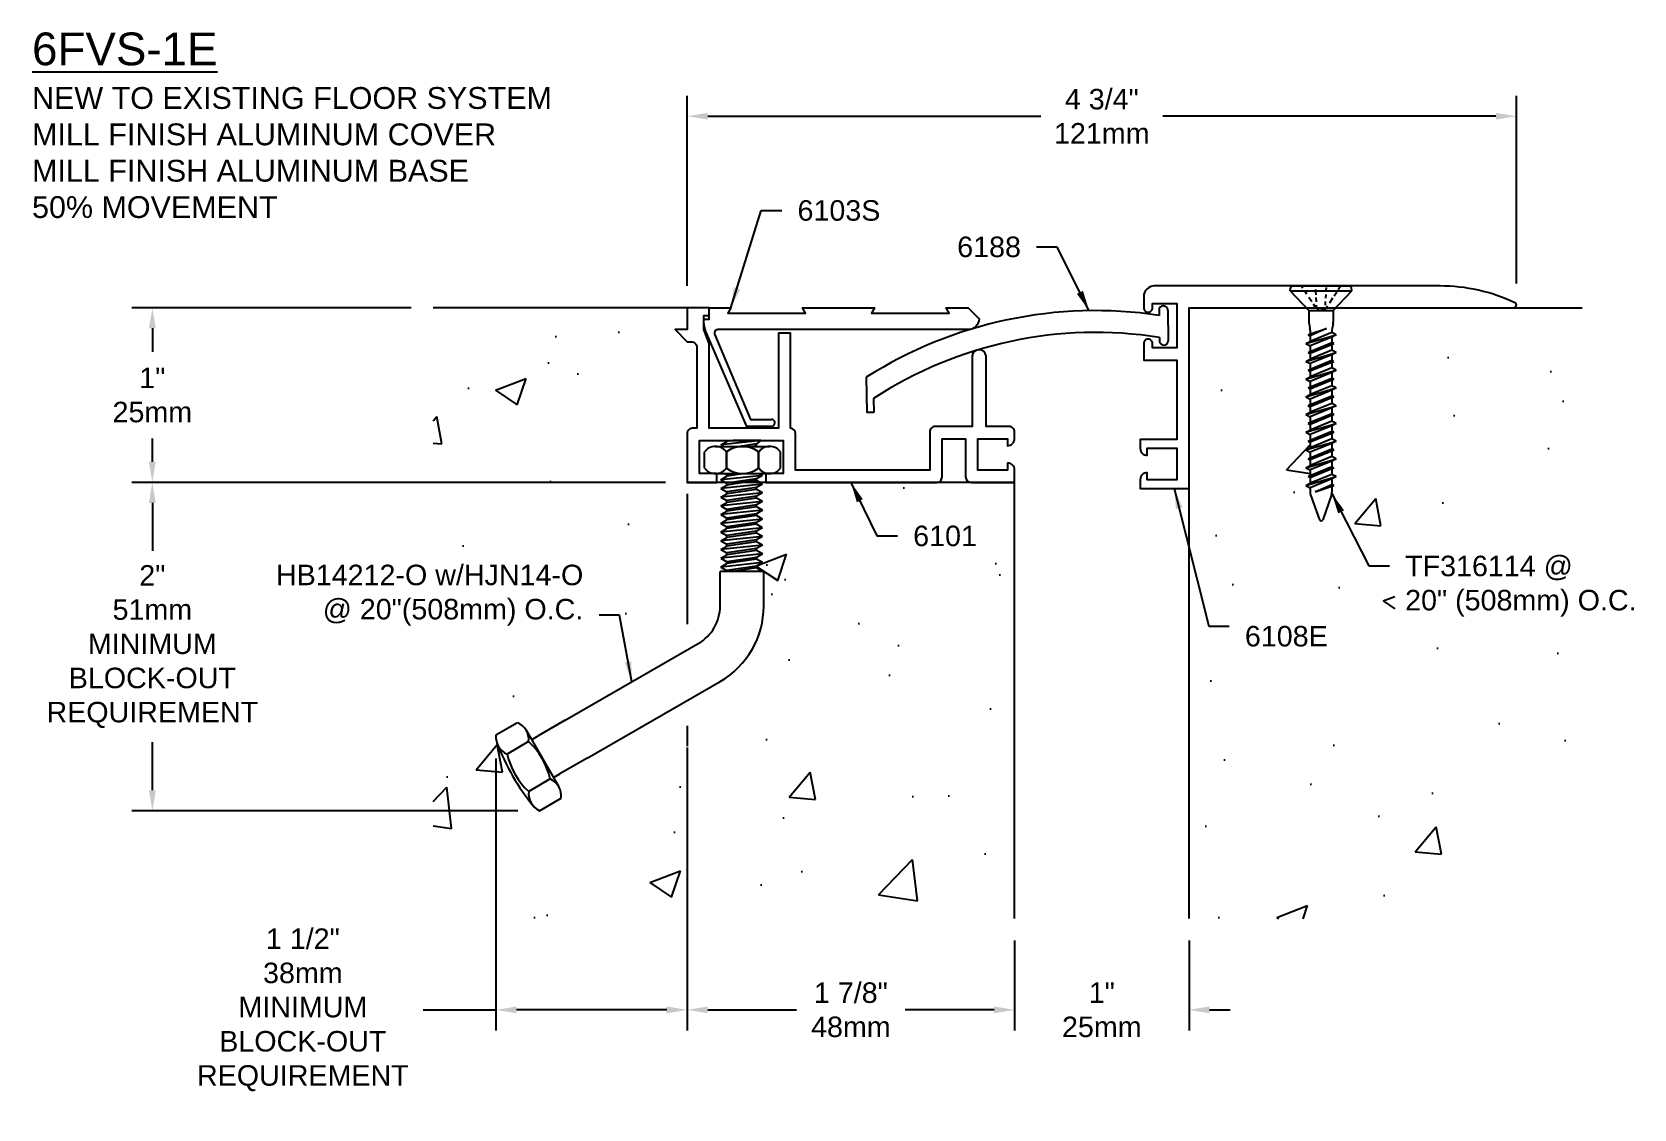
# Model space of a CAD drawing. Header units: inches. Extents: x 25.51 to 34.69, y 8.55 to 14.72.
import ezdxf

# ---------------------------------------------------------------- set-up
doc = ezdxf.new("R2010")
doc.units = ezdxf.units.IN
doc.header["$MEASUREMENT"] = 0
for name, color, linetype in [('Anchors', 4, 'Continuous'), ('Conditions', 1, 'Continuous'), ('Dimensions', 3, 'Continuous'), ('Metals', 7, 'Continuous'), ('Text', 2, 'Continuous')]:
    doc.layers.add(name, color=color, linetype=linetype)
doc.styles.add('arial', font='arial.ttf')
doc.styles.get("Standard").update_dxf_attribs({"font": 'arial.ttf'})
doc.dimstyles.get("Standard").update_dxf_attribs({"dimtxt": 0.1175, "dimasz": 0.1175, "dimexe": 0.1175, "dimexo": 0.125, "dimgap": 0.09, "dimtad": 0, "dimtih": 1, "dimtoh": 1, "dimdec": 4, "dimzin": 0, "dimdsep": 46, "dimlunit": 4, "dimtxsty": 'Standard', "dimcen": 0.09, "dimadec": 0, "dimazin": 0, "dimtfac": 1, "dimtdec": 4, "dimtofl": 0, "dimtmove": 0, "dimatfit": 3, "dimfxl": 0, "dimfrac": 2, "dimtolj": 1, "dimtzin": 0, "dimarcsym": 0})

# ---------------------------------------------------------------- blocks, each defined once
blk = doc.blocks.new('6188')
for p, q in [((0.3965, 0.1141), (0.3965, 0.0841)), ((0.4205, 0.1381), (0.4225, 0.1381)), ((0.4465, 0.1141), (0.4465, -0.0629)), ((0.3965, -0.0427), (0.3965, -0.0629)), ((0.4205, -0.0869), (0.4225, -0.0869)), ((-1.2865, -0.2458), (-1.2865, -0.448)), ((-1.2465, -0.448), (-1.2865, -0.448)), ((-1.2465, -0.3682), (-1.2465, -0.448))]:
    blk.add_line(p, q)
for centre, radius, start, end in [((-0.0035, -2.333), 2.45, 80.60352, 121.57898), ((0.4205, 0.1141), 0.024, 90, 180), ((0.4225, 0.1141), 0.024, 0, 90), ((-0.0035, -2.333), 2.325, 80.09337, 122.31839), ((0.4205, -0.0629), 0.024, 180, 270), ((0.4225, -0.0629), 0.024, 270, 0)]:
    blk.add_arc(centre, radius, start, end)
blk = doc.blocks.new('6103S')
blk.add_lwpolyline([(-0.407, -0.2854), (-0.5489, -0.2854), (-0.7652, 0.2181, -0.131528), (-0.7944, 0.3275), (-0.7944, 0.3288), (-0.7644, 0.3288), (-0.7644, 0.3938), (-0.6394, 0.3938), (-0.6568, 0.3638), (-0.2111, 0.3638), (-0.2284, 0.3938), (0.1836, 0.3938), (0.1662, 0.3638), (0.6119, 0.3638), (0.5946, 0.3938), (0.7196, 0.3938), (0.7826, 0.3308, -0.414214), (0.7206, 0.2688), (-0.7137, 0.2688, 0.577187), (-0.731, 0.2388), (-0.5266, -0.2454), (-0.4066, -0.2454)], format="xyb")
blk.add_arc((-0.4069, -0.2654), 0.02, 269.65196, 89.15988)
blk = doc.blocks.new('HJN14')
for p, q in [((-0.155, 0), (0.155, 0)), ((-0.2175, -0.1242), (-0.2175, -0.032)), ((-0.0925, -0.1242), (-0.0925, -0.032)), ((0.0925, -0.1242), (0.0925, -0.032)), ((0.2175, -0.1242), (0.2175, -0.032)), ((-0.155, -0.1562), (0.155, -0.1562))]:
    blk.add_line(p, q)
for centre, radius, start, end in [((-0.155, -0.077), 0.077, 35.77511, 144.22489), ((0, -0.1497), 0.1497, 51.83429, 128.16571), ((0.155, -0.077), 0.077, 35.77511, 144.22489), ((-0.155, -0.0792), 0.077, 215.77511, 324.22489), ((0, -0.0066), 0.1497, 231.83429, 308.16571), ((0.155, -0.0792), 0.077, 215.77511, 324.22489)]:
    blk.add_arc(centre, radius, start, end)
blk = doc.blocks.new('*D4')
at = {"layer": 'Defpoints', "color": 0}
for p in [(31.1403, 9.6443), (32.1403, 9.6443), (31.1403, 9.1216)]:
    blk.add_point(p, dxfattribs=at)
at = {"layer": 'Dimensions', "color": 0, "lineweight": -2}
for p, q in [((31.1403, 9.5193), (31.1403, 9.0041)), ((32.1403, 9.5193), (32.1403, 9.0041)), ((31.0228, 9.1216), (30.9053, 9.1216)), ((32.2578, 9.1216), (32.3753, 9.1216))]:
    blk.add_line(p, q, dxfattribs=at)
at = {"layer": 'Dimensions', "color": 0}
for points in [[(31.0228, 9.1412), (31.0228, 9.102), (31.1403, 9.1216)], [(32.2578, 9.1412), (32.2578, 9.102), (32.1403, 9.1216)]]:
    blk.add_solid(points, dxfattribs=at)
at = {"layer": 'Dimensions', "color": 0, "insert": (31.6403, 9.1216), "char_height": 0.1175, "attachment_point": 5}
blk.add_mtext('\\A1;1"\\P25mm', dxfattribs=at)
blk = doc.blocks.new('*D5')
at = {"layer": 'Defpoints', "color": 0}
for p in [(29.2653, 10.7492), (31.1403, 9.6443), (31.1403, 9.1216)]:
    blk.add_point(p, dxfattribs=at)
at = {"layer": 'Dimensions', "color": 0, "lineweight": -2}
for p, q in [((29.2653, 10.6242), (29.2653, 9.0041)), ((31.1403, 9.5193), (31.1403, 9.0041)), ((29.3828, 9.1216), (29.8911, 9.1216)), ((31.0228, 9.1216), (30.5145, 9.1216))]:
    blk.add_line(p, q, dxfattribs=at)
at = {"layer": 'Dimensions', "color": 0}
for points in [[(29.3828, 9.1412), (29.3828, 9.102), (29.2653, 9.1216)], [(31.0228, 9.1412), (31.0228, 9.102), (31.1403, 9.1216)]]:
    blk.add_solid(points, dxfattribs=at)
at = {"layer": 'Dimensions', "color": 0, "insert": (30.2028, 9.1216), "char_height": 0.1175, "attachment_point": 5}
blk.add_mtext('\\A1;1 7/8"\\P48mm', dxfattribs=at)
blk = doc.blocks.new('*D6')
at = {"layer": 'Defpoints', "color": 0}
for p in [(29.2653, 10.7492), (28.1693, 10.687), (28.1693, 9.1216)]:
    blk.add_point(p, dxfattribs=at)
at = {"layer": 'Dimensions', "color": 0, "lineweight": -2}
for p, q in [((28.1693, 10.562), (28.1693, 9.0041)), ((29.2653, 10.6242), (29.2653, 9.0041)), ((27.7516, 9.1216), (28.1693, 9.1216)), ((29.1478, 9.1216), (28.2868, 9.1216))]:
    blk.add_line(p, q, dxfattribs=at)
at = {"layer": 'Dimensions', "color": 0}
for points in [[(28.2868, 9.1412), (28.2868, 9.102), (28.1693, 9.1216)], [(29.1478, 9.1412), (29.1478, 9.102), (29.2653, 9.1216)]]:
    blk.add_solid(points, dxfattribs=at)
at = {"layer": 'Dimensions', "color": 0, "insert": (27.0632, 9.1216), "char_height": 0.1175, "attachment_point": 5}
blk.add_mtext('\\A1;1 1/2"\\P38mm\\PMINIMUM\\PBLOCK-OUT\\PREQUIREMENT', dxfattribs=at)
blk = doc.blocks.new('*D7')
at = {"layer": 'Defpoints', "color": 0}
for p in [(26.201, 12.1443), (29.2653, 12.1443), (28.4193, 10.2624)]:
    blk.add_point(p, dxfattribs=at)
at = {"layer": 'Dimensions', "color": 0, "lineweight": -2}
for p, q in [((29.1403, 12.1443), (26.0835, 12.1443)), ((26.201, 12.0268), (26.201, 11.7509)), ((26.201, 10.3799), (26.201, 10.6558)), ((28.2943, 10.2624), (26.0835, 10.2624))]:
    blk.add_line(p, q, dxfattribs=at)
at = {"layer": 'Dimensions', "color": 0}
for points in [[(26.1814, 12.0268), (26.2206, 12.0268), (26.201, 12.1443)], [(26.1814, 10.3799), (26.2206, 10.3799), (26.201, 10.2624)]]:
    blk.add_solid(points, dxfattribs=at)
at = {"layer": 'Dimensions', "color": 0, "insert": (26.201, 11.2033), "char_height": 0.1175, "attachment_point": 5}
blk.add_mtext('\\A1;2"\\P51mm\\PMINIMUM\\PBLOCK-OUT\\PREQUIREMENT', dxfattribs=at)
blk = doc.blocks.new('*D8')
at = {"layer": 'Defpoints', "color": 0}
for p in [(27.8089, 13.1443), (26.201, 12.1443), (29.2653, 12.1443)]:
    blk.add_point(p, dxfattribs=at)
at = {"layer": 'Dimensions', "color": 0, "lineweight": -2}
for p, q in [((27.6839, 13.1443), (26.0835, 13.1443)), ((26.201, 13.0268), (26.201, 12.8925)), ((26.201, 12.2618), (26.201, 12.3962)), ((29.1403, 12.1443), (26.0835, 12.1443))]:
    blk.add_line(p, q, dxfattribs=at)
at = {"layer": 'Dimensions', "color": 0}
for points in [[(26.1814, 13.0268), (26.2206, 13.0268), (26.201, 13.1443)], [(26.1814, 12.2618), (26.2206, 12.2618), (26.201, 12.1443)]]:
    blk.add_solid(points, dxfattribs=at)
at = {"layer": 'Dimensions', "color": 0, "insert": (26.201, 12.6443), "char_height": 0.1175, "attachment_point": 5}
blk.add_mtext('\\A1;1"\\P25mm', dxfattribs=at)
blk = doc.blocks.new('*D9')
at = {"layer": 'Defpoints', "color": 0}
for p in [(29.2653, 14.242), (29.2653, 13.1443), (34.0153, 13.1593)]:
    blk.add_point(p, dxfattribs=at)
at = {"layer": 'Dimensions', "color": 0, "lineweight": -2}
for p, q in [((29.2653, 13.2693), (29.2653, 14.3595)), ((34.0153, 13.2843), (34.0153, 14.3595)), ((29.3828, 14.242), (31.2908, 14.242)), ((33.8978, 14.242), (31.9897, 14.242))]:
    blk.add_line(p, q, dxfattribs=at)
at = {"layer": 'Dimensions', "color": 0}
for points in [[(29.3828, 14.2616), (29.3828, 14.2225), (29.2653, 14.242)], [(33.8978, 14.2616), (33.8978, 14.2225), (34.0153, 14.242)]]:
    blk.add_solid(points, dxfattribs=at)
at = {"layer": 'Dimensions', "color": 0, "insert": (31.6403, 14.242), "char_height": 0.1175, "attachment_point": 5}
blk.add_mtext('\\A1;4 3/4"\\P121mm', dxfattribs=at)
blk = doc.blocks.new('HB14212HJN14')
for p, q in [((1.456, 1.6529), (1.2271, 1.6279)), ((1.2976, 1.6529), (1.2611, 1.6476)), ((1.456, 1.6529), (1.2976, 1.6529)), ((1.456, 1.6529), (1.4311, 1.6333)), ((1.1329, 1.4949), (1.1329, 1.5872)), ((1.1954, 1.6192), (1.5054, 1.6192)), ((1.2271, 1.6279), (1.2611, 1.6476)), ((1.2271, 1.6279), (1.2422, 1.6192)), ((1.2579, 1.5872), (1.2579, 1.4949)), ((1.4311, 1.6333), (1.3351, 1.6192)), ((1.4311, 1.6226), (1.4081, 1.6192)), ((1.4311, 1.6226), (1.4311, 1.6333)), ((1.4369, 1.6192), (1.4311, 1.6226)), ((1.4429, 1.5872), (1.4429, 1.4949)), ((1.5679, 1.4949), (1.5679, 1.5872)), ((1.1954, 1.4629), (1.5054, 1.4629)), ((1.4651, 1.4529), (1.2271, 1.4279)), ((1.2271, 1.4279), (1.2611, 1.4476)), ((1.2271, 1.4279), (1.2611, 1.4083)), ((1.4651, 1.4029), (1.2271, 1.3779)), ((1.2271, 1.3779), (1.2611, 1.3976)), ((1.2271, 1.3779), (1.2611, 1.3583)), ((1.2531, 1.4629), (1.2611, 1.4583)), ((1.3656, 1.4629), (1.2611, 1.4476)), ((1.2926, 1.4629), (1.2611, 1.4583)), ((1.2611, 1.4476), (1.2611, 1.4583)), ((1.4311, 1.4333), (1.2611, 1.4083)), ((1.4311, 1.4226), (1.2611, 1.3976)), ((1.2611, 1.3976), (1.2611, 1.4083)), ((1.4311, 1.3833), (1.2611, 1.3583)), ((1.4651, 1.4529), (1.4311, 1.4333)), ((1.4311, 1.4226), (1.4311, 1.4333)), ((1.4651, 1.4029), (1.4311, 1.4226)), ((1.4651, 1.4029), (1.4311, 1.3833)), ((1.4311, 1.3726), (1.4311, 1.3833)), ((1.4651, 1.4529), (1.4478, 1.4629)), ((1.4651, 1.3529), (1.2271, 1.3279)), ((1.2271, 1.3279), (1.2611, 1.3476)), ((1.2271, 1.3279), (1.2611, 1.3083)), ((1.4651, 1.3029), (1.2271, 1.2779)), ((1.2271, 1.2779), (1.2611, 1.2976)), ((1.4311, 1.3726), (1.2611, 1.3476)), ((1.2611, 1.3476), (1.2611, 1.3583)), ((1.4311, 1.3333), (1.2611, 1.3083)), ((1.4311, 1.3226), (1.2611, 1.2976)), ((1.2611, 1.2976), (1.2611, 1.3083)), ((1.4651, 1.3529), (1.4311, 1.3726)), ((1.4651, 1.3529), (1.4311, 1.3333)), ((1.4311, 1.3226), (1.4311, 1.3333)), ((1.4651, 1.3029), (1.4311, 1.3226)), ((1.4651, 1.3029), (1.4311, 1.2833)), ((1.2271, 1.2779), (1.2611, 1.2583)), ((1.4651, 1.2529), (1.2271, 1.2279)), ((1.2271, 1.2279), (1.2611, 1.2476)), ((1.2271, 1.2279), (1.2611, 1.2083)), ((1.4651, 1.2029), (1.2271, 1.1779)), ((1.2271, 1.1779), (1.2611, 1.1976)), ((1.4311, 1.2833), (1.2611, 1.2583)), ((1.4311, 1.2726), (1.2611, 1.2476)), ((1.2611, 1.2476), (1.2611, 1.2583)), ((1.4311, 1.2333), (1.2611, 1.2083)), ((1.4311, 1.2226), (1.2611, 1.1976)), ((1.2611, 1.1976), (1.2611, 1.2083)), ((1.4311, 1.2726), (1.4311, 1.2833)), ((1.4651, 1.2529), (1.4311, 1.2726)), ((1.4651, 1.2529), (1.4311, 1.2333)), ((1.4311, 1.2226), (1.4311, 1.2333)), ((1.4651, 1.2029), (1.4311, 1.2226)), ((1.4651, 1.2029), (1.4311, 1.1833)), ((1.2271, 1.1779), (1.2611, 1.1583)), ((1.4651, 1.1529), (1.2271, 1.1279)), ((1.2271, 1.1279), (1.2611, 1.1476)), ((1.2271, 1.1279), (1.2611, 1.1083)), ((1.4651, 1.1029), (1.2271, 1.0779)), ((1.4311, 1.1833), (1.2611, 1.1583)), ((1.4311, 1.1726), (1.2611, 1.1476)), ((1.2611, 1.1476), (1.2611, 1.1583)), ((1.4311, 1.1333), (1.2611, 1.1083)), ((1.4311, 1.1226), (1.2611, 1.0976)), ((1.2611, 1.0976), (1.2611, 1.1083)), ((1.4311, 1.1726), (1.4311, 1.1833)), ((1.4651, 1.1529), (1.4311, 1.1726)), ((1.4651, 1.1529), (1.4311, 1.1333)), ((1.4311, 1.1226), (1.4311, 1.1333)), ((1.4651, 1.1029), (1.4311, 1.1226)), ((1.4651, 1.1029), (1.4311, 1.0833)), ((1.2271, 1.0779), (1.2611, 1.0976)), ((1.2271, 1.0779), (1.2611, 1.0583)), ((1.4651, 1.0529), (1.2271, 1.0279)), ((1.2271, 1.0279), (1.2611, 1.0476)), ((1.2271, 1.0279), (1.2611, 1.0083)), ((1.4311, 1.0833), (1.2611, 1.0583)), ((1.4311, 1.0726), (1.2611, 1.0476)), ((1.2611, 1.0476), (1.2611, 1.0583)), ((1.4311, 1.0333), (1.2611, 1.0083)), ((1.4311, 1.0226), (1.2611, 0.9976)), ((1.4311, 1.0726), (1.4311, 1.0833)), ((1.4651, 1.0529), (1.4311, 1.0726)), ((1.4651, 1.0529), (1.4311, 1.0333)), ((1.4311, 1.0226), (1.4311, 1.0333)), ((1.4651, 1.0029), (1.4311, 1.0226)), ((1.4651, 1.0029), (1.2271, 0.9779)), ((1.2271, 0.9779), (1.2611, 0.9976)), ((1.2271, 0.9779), (1.2611, 0.9583)), ((1.4651, 0.9529), (1.2271, 0.9279)), ((1.2271, 0.9279), (1.2611, 0.9476)), ((1.2271, 0.9279), (1.2611, 0.9083)), ((1.2611, 0.9976), (1.2611, 1.0083)), ((1.4311, 0.9833), (1.2611, 0.9583)), ((1.4311, 0.9726), (1.2611, 0.9476)), ((1.2611, 0.9476), (1.2611, 0.9583)), ((1.4311, 0.9333), (1.2611, 0.9083)), ((1.4311, 0.9226), (1.2977, 0.903)), ((1.4651, 1.0029), (1.4311, 0.9833)), ((1.4311, 0.9726), (1.4311, 0.9833)), ((1.4651, 0.9529), (1.4311, 0.9726)), ((1.4651, 0.9529), (1.4311, 0.9333)), ((1.4311, 0.9226), (1.4311, 0.9333)), ((1.4651, 0.9029), (1.4311, 0.9226)), ((1.2222, 0.7052), (1.2223, 0.9029)), ((1.4723, 0.903), (1.2223, 0.9029)), ((1.2611, 0.9029), (1.2611, 0.9083)), ((1.4722, 0.705), (1.4723, 0.903)), ((0.3348, 0.0495), (1.097, 0.4888)), ((0.4597, -0.1671), (1.2219, 0.2722)), ((0.062, 0.0357), (-0.062, -0.0357)), ((0.3348, 0.0495), (0.1799, -0.0399)), ((0.1249, -0.0714), (0.0018, -0.1446)), ((0.1114, -0.0076), (0.2982, -0.3315)), ((0.1425, -0.0614), (0.1799, -0.0399)), ((0.4597, -0.1671), (0.3047, -0.2565)), ((0.2673, -0.278), (0.3047, -0.2565)), ((0.2486, -0.286), (0.1254, -0.3592)), ((0.1877, -0.4689), (0.3117, -0.3975))]:
    blk.add_line(p, q)
for centre, radius, start, end in [((1.1954, 1.5422), 0.077, 35.77511, 144.22489), ((1.3504, 1.4695), 0.1497, 51.83429, 128.16571), ((1.5054, 1.5422), 0.077, 35.77511, 144.22489), ((1.1954, 1.54), 0.077, 215.77511, 324.22489), ((1.3504, 1.6126), 0.1497, 231.83429, 308.16571), ((1.5054, 1.54), 0.077, 215.77511, 324.22489), ((0.9722, 0.7054), 0.25, 299.96034, 359.96034), ((0.9722, 0.7054), 0.5, 299.96034, 359.96034), ((0.0213, -0.06), 0.1042, 353.70878, 66.65518), ((0.0483, -0.0443), 0.1106, 175.55756, 245.11015), ((1.1558, 0.3777), 1.2956, 200.62092, 219.29976), ((-0.1729, -0.386), 0.4333, 13.35566, 46.56503), ((0.4233, -0.0445), 0.4333, 193.35566, 226.56503), ((0.2356, -0.3692), 0.1106, 174.81053, 244.36312), ((0.2029, -0.3854), 0.1094, 353.656, 65.30408)]:
    blk.add_arc(centre, radius, start, end)
blk = doc.blocks.new('TF-316114')
for p, q in [((-0.1634, 0), (0.1634, 0)), ((-0.1042, -0.0127), (-0.1125, 0)), ((-0.1762, -0.0285), (-0.1747, -0.0103)), ((-0.1762, -0.0285), (0.1762, -0.0285)), ((-0.1762, -0.0285), (-0.0698, -0.141)), ((-0.0815, -0.0472), (-0.0915, -0.0321)), ((-0.0533, -0.0902), (-0.0691, -0.0662)), ((-0.0308, -0.0055), (-0.0311, -0.0002)), ((-0.0297, -0.0263), (-0.0301, -0.0195)), ((-0.0284, -0.051), (-0.0294, -0.0323)), ((-0.0263, -0.091), (-0.0277, -0.065)), ((0.0253, -0.1104), (0.0264, -0.0896)), ((0.0274, -0.0703), (0.0286, -0.0479)), ((0.0297, -0.0255), (0.0306, -0.0085)), ((0.0662, -0.0707), (0.0485, -0.0976)), ((0.0698, -0.141), (0.1762, -0.0285)), ((0.0898, -0.0346), (0.0746, -0.0579)), ((0.1095, -0.0045), (0.0979, -0.0223)), ((0.1762, -0.0285), (0.1747, -0.0103)), ((-0.0698, -0.141), (0.0698, -0.141)), ((-0.0698, -0.141), (-0.0698, -0.2081)), ((-0.0307, -0.1248), (-0.0441, -0.1044)), ((-0.0245, -0.1261), (-0.0253, -0.1097)), ((-0.024, -0.135), (-0.0107, -0.135)), ((-0.0018, -0.135), (0.0183, -0.135)), ((0.0373, -0.1147), (0.024, -0.135)), ((0.024, -0.135), (0.0245, -0.1246)), ((0.0698, -0.141), (0.0698, -0.2081)), ((-0.0737, -0.2796), (0.0321, -0.2431)), ((-0.0737, -0.2796), (-0.0623, -0.2734)), ((-0.0687, -0.2177), (-0.0633, -0.2437)), ((-0.0623, -0.2734), (0.0321, -0.2431)), ((0.0321, -0.2431), (-0.0623, -0.2858)), ((-0.0623, -0.2533), (-0.0623, -0.2734)), ((0.0622, -0.2667), (-0.0623, -0.3175)), ((0.0622, -0.2533), (0.0622, -0.2667)), ((0.0862, -0.2796), (0.0622, -0.2667)), ((0.0687, -0.2177), (0.0633, -0.2437)), ((-0.0863, -0.3304), (0.0862, -0.2796)), ((-0.0863, -0.3304), (-0.0623, -0.3175)), ((-0.0863, -0.3304), (-0.0623, -0.3433)), ((-0.0737, -0.2796), (-0.0623, -0.2858)), ((-0.0737, -0.3812), (0.0737, -0.3304)), ((-0.0623, -0.2858), (-0.0623, -0.3175)), ((0.0622, -0.2925), (-0.0623, -0.3433)), ((-0.0623, -0.375), (0.0622, -0.3242)), ((0.0622, -0.3365), (-0.0623, -0.3873)), ((-0.0623, -0.3433), (-0.0623, -0.375)), ((0.0622, -0.2925), (0.0622, -0.3242)), ((0.0737, -0.3304), (0.0622, -0.3242)), ((0.0737, -0.3304), (0.0622, -0.3365)), ((0.0622, -0.3365), (0.0622, -0.3682)), ((0.0862, -0.2796), (0.0622, -0.2925)), ((-0.0863, -0.4319), (0.0862, -0.3812)), ((-0.0863, -0.4319), (-0.0623, -0.419)), ((-0.0863, -0.4319), (-0.0623, -0.4449)), ((-0.0737, -0.3812), (-0.0623, -0.375)), ((-0.0737, -0.3812), (-0.0623, -0.3873)), ((-0.0737, -0.4827), (0.0737, -0.4319)), ((0.0622, -0.3682), (-0.0623, -0.419)), ((-0.0623, -0.3873), (-0.0623, -0.419)), ((0.0622, -0.3941), (-0.0623, -0.4449)), ((-0.0623, -0.4766), (0.0622, -0.4258)), ((0.0622, -0.4381), (-0.0623, -0.4889)), ((-0.0623, -0.4449), (-0.0623, -0.4766)), ((0.0862, -0.3812), (0.0622, -0.3682)), ((0.0862, -0.3812), (0.0622, -0.3941)), ((0.0622, -0.3941), (0.0622, -0.4258)), ((0.0737, -0.4319), (0.0622, -0.4258)), ((0.0737, -0.4319), (0.0622, -0.4381)), ((0.0622, -0.4381), (0.0622, -0.4698)), ((-0.0863, -0.5335), (0.0862, -0.4827)), ((-0.0863, -0.5335), (-0.0623, -0.5206)), ((-0.0863, -0.5335), (-0.0623, -0.5464)), ((-0.0737, -0.4827), (-0.0623, -0.4766)), ((-0.0737, -0.4827), (-0.0623, -0.4889)), ((-0.0737, -0.5843), (0.0737, -0.5335)), ((0.0622, -0.4698), (-0.0623, -0.5206)), ((-0.0623, -0.4889), (-0.0623, -0.5206)), ((0.0622, -0.4956), (-0.0623, -0.5464)), ((-0.0623, -0.5781), (0.0622, -0.5273)), ((0.0622, -0.5397), (-0.0623, -0.5904)), ((-0.0623, -0.5464), (-0.0623, -0.5781)), ((0.0862, -0.4827), (0.0622, -0.4698)), ((0.0862, -0.4827), (0.0622, -0.4956)), ((0.0622, -0.4956), (0.0622, -0.5273)), ((0.0737, -0.5335), (0.0622, -0.5273)), ((0.0737, -0.5335), (0.0622, -0.5397)), ((0.0622, -0.5397), (0.0622, -0.5714)), ((-0.0863, -0.6351), (0.0862, -0.5843)), ((-0.0863, -0.6351), (-0.0623, -0.6221)), ((-0.0863, -0.6351), (-0.0623, -0.648)), ((-0.0737, -0.5843), (-0.0623, -0.5781)), ((-0.0737, -0.5843), (-0.0623, -0.5904)), ((-0.0737, -0.6858), (0.0737, -0.6351)), ((0.0622, -0.5714), (-0.0623, -0.6221)), ((-0.0623, -0.5904), (-0.0623, -0.6221)), ((0.0622, -0.5972), (-0.0623, -0.648)), ((-0.0623, -0.6797), (0.0622, -0.6289)), ((0.0622, -0.6412), (-0.0623, -0.692)), ((0.0862, -0.5843), (0.0622, -0.5714)), ((0.0862, -0.5843), (0.0622, -0.5972)), ((0.0622, -0.5972), (0.0622, -0.6289)), ((0.0737, -0.6351), (0.0622, -0.6289)), ((0.0737, -0.6351), (0.0622, -0.6412)), ((0.0622, -0.6412), (0.0622, -0.6729)), ((-0.0863, -0.7366), (0.0862, -0.6858)), ((-0.0863, -0.7366), (-0.0623, -0.7237)), ((-0.0737, -0.6858), (-0.0623, -0.6797)), ((-0.0737, -0.6858), (-0.0623, -0.692)), ((-0.0623, -0.648), (-0.0623, -0.6797)), ((0.0622, -0.6729), (-0.0623, -0.7237)), ((-0.0623, -0.692), (-0.0623, -0.7237)), ((0.0622, -0.6988), (-0.0623, -0.7495)), ((-0.0623, -0.7812), (0.0622, -0.7305)), ((0.0862, -0.6858), (0.0622, -0.6729)), ((0.0862, -0.6858), (0.0622, -0.6988)), ((0.0622, -0.6988), (0.0622, -0.7305)), ((0.0737, -0.7366), (0.0622, -0.7305)), ((-0.0863, -0.7366), (-0.0623, -0.7495)), ((-0.0863, -0.8382), (0.0862, -0.7874)), ((-0.0863, -0.8382), (-0.0623, -0.8253)), ((-0.0737, -0.7874), (0.0737, -0.7366)), ((-0.0737, -0.7874), (-0.0623, -0.7812)), ((-0.0737, -0.7874), (-0.0623, -0.7936)), ((0.0622, -0.7428), (-0.0623, -0.7936)), ((-0.0623, -0.7495), (-0.0623, -0.7812)), ((0.0622, -0.7745), (-0.0623, -0.8253)), ((-0.0623, -0.7936), (-0.0623, -0.8253)), ((0.0622, -0.8003), (-0.0623, -0.8511)), ((0.0737, -0.7366), (0.0622, -0.7428)), ((0.0622, -0.7428), (0.0622, -0.7745)), ((0.0862, -0.7874), (0.0622, -0.7745)), ((0.0862, -0.7874), (0.0622, -0.8003)), ((0.0622, -0.8003), (0.0622, -0.832)), ((-0.0863, -0.8382), (-0.0623, -0.8511)), ((-0.0863, -0.9397), (0.0862, -0.889)), ((-0.0737, -0.889), (0.0737, -0.8382)), ((-0.0737, -0.889), (-0.0623, -0.8828)), ((-0.0737, -0.889), (-0.0623, -0.8951)), ((-0.0623, -0.8828), (0.0622, -0.832)), ((0.0622, -0.8444), (-0.0623, -0.8951)), ((-0.0623, -0.8511), (-0.0623, -0.8828)), ((0.0622, -0.876), (-0.0623, -0.9268)), ((-0.0623, -0.8951), (-0.0623, -0.9268)), ((0.0622, -0.9019), (-0.0623, -0.9527)), ((0.0737, -0.8382), (0.0622, -0.832)), ((0.0737, -0.8382), (0.0622, -0.8444)), ((0.0622, -0.8444), (0.0622, -0.876)), ((0.0862, -0.889), (0.0622, -0.876)), ((0.0862, -0.889), (0.0622, -0.9019)), ((0.0622, -0.9019), (0.0622, -0.9336)), ((-0.0863, -0.9397), (-0.0623, -0.9268)), ((-0.0863, -0.9397), (-0.0623, -0.9527)), ((-0.0863, -1.0413), (0.0862, -0.9905)), ((-0.0737, -0.9905), (0.0737, -0.9397)), ((-0.0737, -0.9905), (-0.0623, -0.9844)), ((-0.0737, -0.9905), (-0.0623, -0.9967)), ((-0.0623, -0.9844), (0.0622, -0.9336)), ((0.0622, -0.9459), (-0.0623, -0.9967)), ((-0.0623, -0.9527), (-0.0623, -0.9844)), ((0.0622, -0.9776), (-0.0623, -1.0284)), ((-0.0623, -0.9967), (-0.0623, -1.0284)), ((0.0622, -1.0035), (-0.0623, -1.0542)), ((0.0737, -0.9397), (0.0622, -0.9336)), ((0.0737, -0.9397), (0.0622, -0.9459)), ((0.0622, -0.9459), (0.0622, -0.9776)), ((0.0862, -0.9905), (0.0622, -0.9776)), ((0.0862, -0.9905), (0.0622, -1.0035)), ((0.0622, -1.0035), (0.0622, -1.0351)), ((-0.0863, -1.0413), (-0.0623, -1.0284)), ((-0.0863, -1.0413), (-0.0623, -1.0542)), ((-0.0863, -1.1429), (0.0862, -1.0921)), ((-0.0737, -1.0921), (0.0737, -1.0413)), ((-0.0737, -1.0921), (-0.0623, -1.0859)), ((-0.0737, -1.0921), (-0.0623, -1.0983)), ((-0.0623, -1.0859), (0.0622, -1.0351)), ((0.0622, -1.0475), (-0.0623, -1.0983)), ((-0.0623, -1.0542), (-0.0623, -1.0859)), ((0.0622, -1.0792), (-0.0623, -1.13)), ((-0.0623, -1.0983), (-0.0623, -1.13)), ((0.0737, -1.0413), (0.0622, -1.0351)), ((0.0737, -1.0413), (0.0622, -1.0475)), ((0.0622, -1.0475), (0.0622, -1.0792)), ((0.0862, -1.0921), (0.0622, -1.0792)), ((0.0862, -1.0921), (0.0622, -1.105)), ((-0.0863, -1.1429), (-0.0623, -1.13)), ((-0.0863, -1.1429), (-0.0623, -1.1558)), ((0.0622, -1.105), (-0.0623, -1.1558)), ((-0.0623, -1.1558), (-0.0623, -1.1817)), ((-0.0335, -1.1798), (0.0622, -1.1367)), ((-0.0335, -1.1798), (0.0737, -1.1429)), ((0.0622, -1.149), (-0.0335, -1.1798)), ((0.0622, -1.105), (0.0622, -1.1367)), ((0.0737, -1.1429), (0.0622, -1.1367)), ((0.0737, -1.1429), (0.0622, -1.149)), ((0.0622, -1.149), (0.0622, -1.1817)), ((-0.0596, -1.197), (-0.0096, -1.3398)), ((0.0596, -1.197), (0.0096, -1.3398))]:
    blk.add_line(p, q)
for centre, radius, start, end in [((-0.1634, -0.0113), 0.0112, 90, 175), ((0.1634, -0.0113), 0.0112, 5, 90), ((-0.0233, -0.2081), 0.0465, 180, 191.9357), ((-0.1088, -0.2533), 0.0465, 0, 11.9357), ((0.1087, -0.2533), 0.0465, 168.0643, 180), ((0.0233, -0.2081), 0.0465, 348.0643, 0), ((-0.0158, -1.1817), 0.0465, 180, 199.30575), ((0.0158, -1.1817), 0.0465, 340.69425, 0), ((0, -1.3354), 0.0106, 204.10008, 335.89992)]:
    blk.add_arc(centre, radius, start, end)
blk = doc.blocks.new('TF316114')
blk.add_blockref('TF-316114', (0, 0))
blk = doc.blocks.new('6108E')
blk.add_lwpolyline([(33.5777, 13.2693), (31.9403, 13.2693, 0.414214), (31.8803, 13.2093), (31.8803, 13.1433, 0.414214), (31.9043, 13.1193), (31.9063, 13.1193, 0.414214), (31.9303, 13.1433), (31.9303, 13.1693), (32.0703, 13.1693), (32.0703, 12.9143), (31.9303, 12.9143), (31.9303, 12.9403, 0.414214), (31.9063, 12.9643), (31.9043, 12.9643, 0.414214), (31.8803, 12.9403), (31.8803, 12.8443), (32.0703, 12.8443), (32.0703, 12.3893), (31.8603, 12.3893), (31.8603, 12.3383, 0.414214), (31.8993, 12.2993), (31.9003, 12.2993), (31.9003, 12.3393), (32.0703, 12.3393), (32.0703, 12.1593), (31.9003, 12.1593), (31.9003, 12.1993), (31.8993, 12.1993, 0.414214), (31.8603, 12.1603), (31.8603, 12.1093), (32.1403, 12.1093), (32.1403, 13.1443), (34.0003, 13.1443, 0.799928), (34.0067, 13.1729, 0.111288), (33.5777, 13.2693)], format="xyb")

msp = doc.modelspace()

# ---------------------------------------------------------------- hatches: boundary and pattern name
at = {"layer": 'Conditions'}
h = msp.add_hatch(dxfattribs=at)
h.set_pattern_fill('AR-CONC', color=256, scale=0.25, style=0)
h.paths.add_polyline_path([(29.32028, 12.9183, 0.4142136), (29.28928, 12.9493), (29.26528, 12.9493), (29.19528, 13.0193), (29.26528, 13.0193), (29.26528, 13.1443), (27.80895, 13.1443), (27.80895, 11.73503), (28.70248, 11.73503), (28.70248, 11.28669), (27.80895, 11.28669), (27.80895, 9.6443), (31.14028, 9.6443), (31.14028, 12.1443), (30.89128, 12.1443), (29.67918, 12.1443), (29.69665, 12.13422), (29.66265, 12.11459), (29.66265, 12.10385), (29.69665, 12.08422), (29.66265, 12.06459), (29.66265, 12.05385), (29.69665, 12.03422), (29.66265, 12.01459), (29.66265, 12.00385), (29.69665, 11.98422), (29.66265, 11.96459), (29.66265, 11.95385), (29.69665, 11.93422), (29.66265, 11.91459), (29.66265, 11.90385), (29.69665, 11.88422), (29.66265, 11.86459), (29.66265, 11.85385), (29.69665, 11.83422), (29.66265, 11.81459), (29.66265, 11.80385), (29.69665, 11.78422), (29.66265, 11.76459), (29.66265, 11.75385), (29.69665, 11.73422), (29.66265, 11.71459), (29.66265, 11.70385), (29.69665, 11.68422), (29.66265, 11.66459), (29.66265, 11.65385), (29.69652, 11.63429), (29.70386, 11.6343), (29.70372, 11.43632, -0.2679492), (29.45342, 11.00348), (28.69126, 10.56415), (28.53628, 10.47482), (28.49888, 10.45326), (28.5288, 10.40134, -0.1618809), (28.54322, 10.33381), (28.41931, 10.26239, -0.1230719), (28.37802, 10.29663, -0.0775372), (28.17855, 10.64268, -0.1230719), (28.16961, 10.69557), (28.29381, 10.76716, -0.1635552), (28.34341, 10.72299), (28.37404, 10.66986), (28.41143, 10.69141), (28.56641, 10.78074), (29.32857, 11.22007, 0.2679492), (29.45372, 11.43649), (29.45386, 11.63421), (29.49265, 11.63423), (29.49265, 11.63959), (29.45865, 11.65922), (29.49265, 11.67885), (29.49265, 11.68959), (29.45865, 11.70922), (29.49265, 11.72885), (29.49265, 11.73959), (29.45865, 11.75922), (29.49265, 11.77885), (29.49265, 11.78959), (29.45865, 11.80922), (29.49265, 11.82885), (29.49265, 11.83959), (29.45865, 11.85922), (29.49265, 11.87885), (29.49265, 11.88959), (29.45865, 11.90922), (29.49265, 11.92885), (29.49265, 11.93959), (29.45865, 11.95922), (29.49265, 11.97885), (29.49265, 11.98959), (29.45865, 12.00922), (29.49265, 12.02885), (29.49265, 12.03959), (29.45865, 12.05922), (29.49265, 12.07885), (29.49265, 12.08959), (29.45865, 12.10922), (29.49265, 12.12885), (29.49265, 12.13959), (29.48448, 12.1443), (29.26528, 12.1443), (29.26528, 12.4233, -0.4142136), (29.29628, 12.4543), (29.32028, 12.4543)])
h.paths.add_polyline_path([(30.48239, 11.92305), (30.95993, 11.92305), (30.95993, 11.72057), (30.48239, 11.72057)], flags=16)
h.paths.add_polyline_path([(30.53039, 11.92554), (30.91799, 11.92554), (30.91799, 11.7468), (30.53039, 11.7468)], flags=24)
h = msp.add_hatch(dxfattribs=at)
h.set_pattern_fill('AR-CONC', color=256, scale=0.25, style=0)
h.paths.add_polyline_path([(34.39276, 13.1443), (32.98119, 13.1443), (32.96605, 13.1283), (32.96605, 13.05635), (32.95955, 13.02562, 0.0521265), (32.95855, 13.01601), (32.95855, 13.00264), (32.98255, 12.98971), (32.95855, 12.97679), (32.95855, 12.94509), (32.96999, 12.93893), (32.95855, 12.93277), (32.95855, 12.90107), (32.98255, 12.88815), (32.95855, 12.87522), (32.95855, 12.84353), (32.96999, 12.83737), (32.95855, 12.8312), (32.95855, 12.79951), (32.98255, 12.78659), (32.95855, 12.77366), (32.95855, 12.74197), (32.96999, 12.7358), (32.95855, 12.72964), (32.95855, 12.69795), (32.98255, 12.68502), (32.95855, 12.6721), (32.95855, 12.64041), (32.96999, 12.63424), (32.95855, 12.62808), (32.95855, 12.59639), (32.98255, 12.58346), (32.95855, 12.57054), (32.95855, 12.53884), (32.96999, 12.53268), (32.95855, 12.52652), (32.95855, 12.49482), (32.98255, 12.4819), (32.95855, 12.46897), (32.95855, 12.43728), (32.96999, 12.43112), (32.95855, 12.42495), (32.95855, 12.39326), (32.98255, 12.38034), (32.95855, 12.36741), (32.95855, 12.33572), (32.96999, 12.32955), (32.95855, 12.32339), (32.95855, 12.2917), (32.98255, 12.27877), (32.95855, 12.26585), (32.95855, 12.23416), (32.96999, 12.22799), (32.95855, 12.22183), (32.95855, 12.19014), (32.98255, 12.17721), (32.95855, 12.16429), (32.95855, 12.13259), (32.96999, 12.12643), (32.95855, 12.12027), (32.95855, 12.08764, -0.084437), (32.95593, 12.07227), (32.90652, 11.93122, -0.7741233), (32.88607, 11.93122), (32.83666, 12.07227, -0.084437), (32.83405, 12.08764), (32.83405, 12.1135), (32.81005, 12.12643), (32.83405, 12.13935), (32.83405, 12.17105), (32.8226, 12.17721), (32.83405, 12.18337), (32.83405, 12.21507), (32.81005, 12.22799), (32.83405, 12.24092), (32.83405, 12.27261), (32.8226, 12.27877), (32.83405, 12.28494), (32.83405, 12.31663), (32.81005, 12.32955), (32.83405, 12.34248), (32.83405, 12.37417), (32.8226, 12.38034), (32.83405, 12.3865), (32.83405, 12.41819), (32.81005, 12.43112), (32.83405, 12.44404), (32.83405, 12.47574), (32.8226, 12.4819), (32.83405, 12.48806), (32.83405, 12.51975), (32.81005, 12.53268), (32.83405, 12.5456), (32.83405, 12.5773), (32.8226, 12.58346), (32.83405, 12.58962), (32.83405, 12.62132), (32.81005, 12.63424), (32.83405, 12.64717), (32.83405, 12.67886), (32.8226, 12.68502), (32.83405, 12.69119), (32.83405, 12.72288), (32.81005, 12.7358), (32.83405, 12.74873), (32.83405, 12.78042), (32.8226, 12.78659), (32.83405, 12.79275), (32.83405, 12.82444), (32.81005, 12.83737), (32.83405, 12.85029), (32.83405, 12.88199), (32.8226, 12.88815), (32.83405, 12.89431), (32.83405, 12.926), (32.81005, 12.93893), (32.83405, 12.95185), (32.83405, 12.98355), (32.8226, 12.98971), (32.83405, 12.99587), (32.83405, 13.01601, 0.0521265), (32.83304, 13.02562), (32.82655, 13.05635), (32.82655, 13.1283), (32.8114, 13.1443), (32.14028, 13.1443), (32.14028, 12.1093), (32.14028, 9.6443), (34.39276, 9.6443), (34.39276, 11.30115), (33.31867, 11.30115), (33.31867, 11.80735), (34.39276, 11.80735)])
h.paths.add_polyline_path([(32.92796, 11.4747), (32.92796, 11.28669), (32.42148, 11.28669), (32.42148, 11.4747)], flags=16)
h.paths.add_polyline_path([(32.43073, 11.47139), (32.94914, 11.47139), (32.94914, 11.29265), (32.43073, 11.29265)], flags=24)

# ---------------------------------------------------------------- linework, layer by layer
for p, q in [((29.26528, 13.1443), (27.80895, 13.1443)), ((32.14028, 13.1443), (34.39276, 13.1443)), ((31.14028, 12.1443), (29.26528, 12.1443)), ((31.14028, 9.6443), (31.14028, 12.1443))]:
    msp.add_line(p, q, dxfattribs=at)
msp.add_lwpolyline([(32.14028, 9.6443), (32.14028, 13.1443)], dxfattribs=at)
at = {"layer": 'Dimensions'}
for p, q in [((29.26528, 12.07818), (29.26528, 11.33137)), ((29.26528, 10.74918), (29.26528, 10.63354))]:
    msp.add_line(p, q, dxfattribs=at)
at = {"layer": 'Metals'}
msp.add_lwpolyline([(30.86028, 12.1753, 0.4142136), (30.89128, 12.1443), (31.14028, 12.1443), (31.14028, 12.2163, 0.4142136), (31.10228, 12.2543), (31.10028, 12.2543), (31.10028, 12.2143), (30.93028, 12.2143), (30.93028, 12.3943), (31.10028, 12.3943), (31.10028, 12.3543, 0.4142136), (31.14028, 12.3943), (31.14028, 12.4333, 0.4142136), (31.10928, 12.4643), (30.97728, 12.4643), (30.97728, 12.86866, 0.8905636), (30.89728, 12.86866), (30.89728, 12.4643), (30.68628, 12.4643, 0.4142136), (30.65528, 12.4333), (30.65528, 12.2143), (29.88528, 12.2143), (29.88528, 12.4233, 0.3861013), (29.85728, 12.45416), (29.85728, 12.9993), (29.78728, 12.9993), (29.78728, 12.4543), (29.39028, 12.4543), (29.39028, 12.9393), (29.36028, 13.0193), (29.36028, 13.0993), (29.39028, 13.0993), (29.39028, 13.1443), (29.26528, 13.1443), (29.26528, 13.0193), (29.19528, 13.0193), (29.26528, 12.9493), (29.28928, 12.9493, -0.4142136), (29.32028, 12.9183), (29.32028, 12.4543), (29.29628, 12.4543, 0.4142136), (29.26528, 12.4233), (29.26528, 12.1443), (29.43528, 12.1443), (29.43528, 12.1943), (29.33528, 12.1943), (29.33528, 12.3843), (29.81528, 12.3843), (29.81528, 12.1943), (29.71528, 12.1943), (29.71528, 12.1443), (29.88528, 12.1443), (30.69428, 12.1443, 0.4142136), (30.72528, 12.1753), (30.72528, 12.3943), (30.86028, 12.3943)], format="xyb", close=True, dxfattribs=at)

# ---------------------------------------------------------------- block references
msp.add_blockref('6108E', (0, 0))
at = {"layer": 'Anchors'}
for name, p in [('TF316114', (32.8963, 13.2693)), ('HB14212HJN14', (28.23156, 10.73128)), ('HJN14', (29.58196, 12.35047))]:
    msp.add_blockref(name, p, dxfattribs=at)
at = {"layer": 'Metals'}
msp.add_blockref('6103S', (30.15473, 12.75046), dxfattribs=at)
at = {"layer": 'Metals', "rotation": 0.8482198587062151}
msp.add_blockref('6188', (31.57326, 13.01087), dxfattribs=at)

# ---------------------------------------------------------------- texts
at = {"layer": 'Text', "insert": (25.5118, 14.72157), "char_height": 0.1875, "width": 4.75, "attachment_point": 1, "style": 'arial'}
msp.add_mtext('{\\L6FVS-1E\\P\\H0.6667x;\\lNEW TO EXISTING FLOOR SYSTEM\\PMILL FINISH ALUMINUM COVER\\PMILL FINISH ALUMINUM BASE\\P50% MOVEMENT }', dxfattribs=at)
at = {"layer": 'Text', "char_height": 0.1175, "style": 'arial'}
for s, insert, attachment_point in [('\\A1;6103S', (29.89709, 13.76087), 1), ('6188', (31.17707, 13.43317), 9), ('6101', (30.55976, 11.89616), 1), ('HB14212-O w/HJN14-O\\P@ 20"(508mm) O.C.', (28.66989, 11.3237), 9), ('TF316114 @\\P20" (508mm) O.C.', (33.37796, 11.72391), 1), ('6108E', (32.46011, 11.26204), 4)]:
    msp.add_mtext(s, dxfattribs=dict(at, insert=insert, attachment_point=attachment_point))

# ---------------------------------------------------------------- dimensions: what is measured, and where the dimension line sits
at = {"layer": 'Dimensions'}
for base, p1, p2, text, picture, middle in [((29.26528, 14.24204), (34.01528, 13.1593), (29.26528, 13.1443), '<>\\P121mm', '*D9', (31.64028, 14.24204)), ((31.14028, 9.12162), (29.26528, 10.74918), (31.14028, 9.6443), '<>\\P48mm', '*D5', (30.20278, 9.12162)), ((31.14028, 9.12162), (32.14028, 9.6443), (31.14028, 9.6443), '<>\\P25mm', '*D4', (31.64028, 9.12162))]:
    dim = msp.add_linear_dim(base=base, p1=p1, p2=p2, text=text, dimstyle='Standard', dxfattribs=at)
    dim.commit()
    dim.dimension.update_dxf_attribs({"geometry": picture, "text_midpoint": middle})
for p1, text, picture, middle in [((27.80895, 13.1443), '<>\\P25mm', '*D8', (26.20101, 12.6443)), ((28.41931, 10.26239), '2"\\P51mm\\PMINIMUM\\PBLOCK-OUT\\PREQUIREMENT', '*D7', (26.20101, 11.20335))]:
    dim = msp.add_linear_dim(base=(26.20101, 12.1443), p1=p1, p2=(29.26528, 12.1443), angle=90, text=text, dimstyle='Standard', dxfattribs=at)
    dim.commit()
    dim.dimension.update_dxf_attribs({"geometry": picture, "text_midpoint": middle})
dim = msp.add_linear_dim(base=(28.16928, 9.12162), p1=(29.26528, 10.74918), p2=(28.16928, 10.687), text='1 1/2"\\P38mm\\PMINIMUM\\PBLOCK-OUT\\PREQUIREMENT', dimstyle='Standard', override={"dimtmove": 1}, dxfattribs=at)
dim.commit()
dim.dimension.update_dxf_attribs({"geometry": '*D6', "text_midpoint": (27.0632, 9.24309), "dimtype": 160})

# ---------------------------------------------------------------- leaders
at = {"layer": 'Text', "annotation_type": 0, "has_hookline": 1}
for points, hookline_direction, text_width in [([(29.51528, 13.1443), (29.68959, 13.70212), (29.80709, 13.70212)], 0, 0.4599), ([(31.56806, 13.12777), (31.38457, 13.49192), (31.26707, 13.49192)], 1, 0.35178), ([(30.20278, 12.1443), (30.35226, 11.83741), (30.46976, 11.83741)], 0, 0.32886), ([(32.05514, 12.1093), (32.25261, 11.32079), (32.37011, 11.32079)], 0, 0.45966), ([(32.95789, 12.07985), (33.17046, 11.66516), (33.28796, 11.66516)], 0, 1.30709), ([(28.94749, 11.00041), (28.87739, 11.38245), (28.75989, 11.38245)], 1, 1.74014)]:
    msp.add_leader(points, dimstyle='Standard', override={"dimgap": 0.09, "dimtad": 0}, dxfattribs=dict(at, hookline_direction=hookline_direction, text_width=text_width))

doc.saveas('drawing.dxf')
